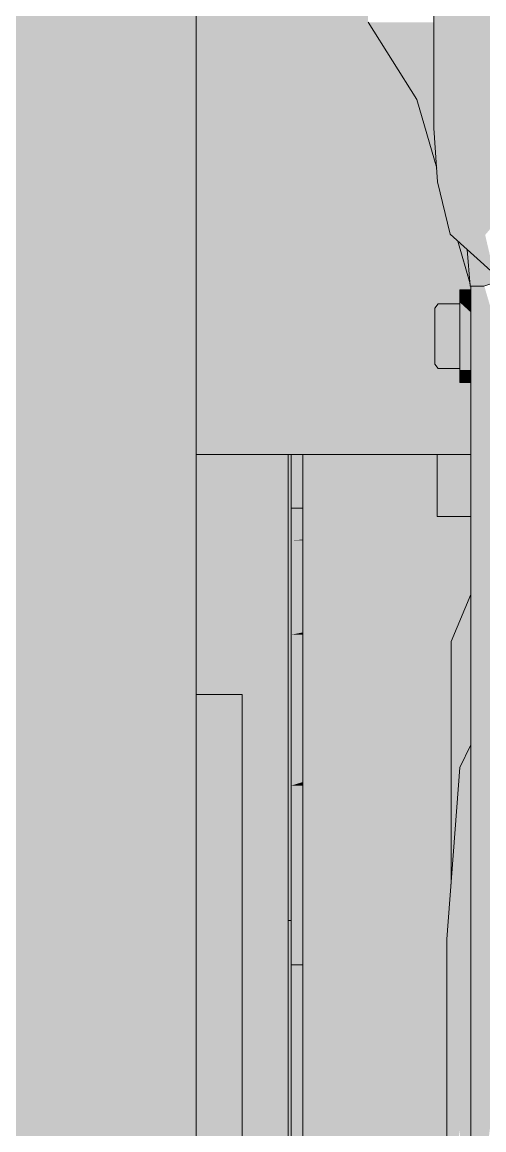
# Model space of a CAD drawing. Header units: millimetres. Extents: x 365175 to 2667127, y -330297 to -162108.
# Drawn here: x 1650483.9 to 1650655.2, y -326600.2 to -326189 of the extents above; entities that cross this region are included whole.
import ezdxf

# ---------------------------------------------------------------- set-up
doc = ezdxf.new("R2010")
doc.units = ezdxf.units.MM
doc.header["$MEASUREMENT"] = 0
doc.layers.add('Cars', color=7, linetype='Continuous')
doc.layers.add('TopoAlt', color=7, linetype='Continuous')

# ---------------------------------------------------------------- blocks, each defined once
blk = doc.blocks.new('Élément de coupe_26_1', base_point=(1275690.65, -327096.82))
at = {"layer": 'TopoAlt', "linetype": 'Continuous', "lineweight": 0, "true_color": 0x000000}
for points in [[(1647544.76, -325246.82), (1647544.76, -327196.82), (1647548.13, -327196.82), (1647548.13, -327146.82), (1649535.75, -327146.82), (1649535.75, -327096.82), (1650635.12, -327096.82), (1650620.62, -327079.82), (1650620.62, -327021.46), (1650588.05, -327021.46), (1650588.05, -326811.45), (1650582.65, -326811.45), (1650582.65, -326915.46), (1650548.52, -326915.46), (1650548.52, -325740.62), (1650528.94, -325737.51), (1650505, -325726.73), (1650495.39, -325702.79), (1650495.39, -325669.64), (1650502.64, -325642.83), (1650506.78, -325637.07), (1650538.09, -325621.73), (1650548.52, -325620.33), (1650548.52, -325590.33), (1650525.22, -325578.17), (1650523.64, -325573.38), (1650515.68, -325545.35), (1650522.4, -325411.08), (1650531.42, -325383.96), (1650535.35, -325377.42), (1650548.52, -325367.9), (1650548.52, -325246.82)], [(1650582.65, -326349.46), (1650582.65, -326522.46), (1650583.78, -326522.46), (1650583.78, -326369.46), (1650588.05, -326369.46), (1650588.05, -326349.46)]]:
    blk.add_hatch(color=18, dxfattribs=at).paths.add_polyline_path(points)
blk = doc.blocks.new('Élément de coupe_76_1', base_point=(1275690.65, -327096.82))
at = {"layer": 'Cars', "linetype": 'Continuous', "lineweight": 0, "true_color": 0x000000}
for points in [[(1650548.52, -326349.46), (1650636.31, -326238.22), (1650630.41, -326217.76), (1650612.26, -326189.01), (1650605.84, -325907.86), (1650612.45, -325894.37), (1650612.86, -325839.75), (1650607.08, -325837.88), (1650589.24, -325823.02), (1650579.2, -325803.01), (1650576.05, -325780.85), (1650577.49, -325745.22), (1650548.52, -325740.62)], [(1650548.52, -326349.46), (1650636.31, -326238.22), (1650630.41, -326217.76), (1650612.26, -326189.01), (1650605.84, -325907.86), (1650612.45, -325894.37), (1650612.86, -325839.75), (1650607.08, -325837.88), (1650589.24, -325823.02), (1650579.2, -325803.01), (1650576.05, -325780.85), (1650577.49, -325745.22), (1650548.52, -325740.62)], [(1650648.58, -326124.39), (1650636.7, -326124.35), (1650636.74, -326228.36)], [(1650648.58, -326124.39), (1650636.7, -326124.35), (1650636.74, -326228.36)], [(1650648.58, -326124.39), (1650636.74, -326228.36), (1650648.76, -326228.41)], [(1650648.58, -326124.39), (1650636.74, -326228.36), (1650648.76, -326228.41)], [(1650669.62, -326124.41), (1650648.58, -326124.39), (1650648.76, -326228.41)], [(1650669.62, -326124.41), (1650648.58, -326124.39), (1650648.76, -326228.41)], [(1650670.37, -326228.43), (1650669.62, -326124.41), (1650648.76, -326228.41)], [(1650670.37, -326228.43), (1650669.62, -326124.41), (1650648.76, -326228.41)], [(1650612.26, -326189.01), (1650636.73, -326198.23), (1650636.72, -326189.01)], [(1650612.26, -326189.01), (1650636.73, -326198.23), (1650636.72, -326189.01)], [(1650612.26, -326189.01), (1650630.41, -326217.76), (1650636.73, -326208.81), (1650636.73, -326198.23)], [(1650612.26, -326189.01), (1650630.41, -326217.76), (1650636.73, -326208.81), (1650636.73, -326198.23)], [(1650630.41, -326217.76), (1650637.76, -326243.24), (1650636.74, -326228.36), (1650636.73, -326208.81)], [(1650630.41, -326217.76), (1650637.76, -326243.24), (1650636.74, -326228.36), (1650636.73, -326208.81)], [(1650648.76, -326228.41), (1650636.74, -326228.36), (1650638.11, -326248.3)], [(1650648.76, -326228.41), (1650636.74, -326228.36), (1650638.11, -326248.3)], [(1650648.76, -326228.41), (1650638.11, -326248.3), (1650650.65, -326248.42)], [(1650648.76, -326228.41), (1650638.11, -326248.3), (1650650.65, -326248.42)], [(1650670.37, -326228.43), (1650648.76, -326228.41), (1650650.65, -326248.42)], [(1650670.37, -326228.43), (1650648.76, -326228.41), (1650650.65, -326248.42)], [(1650672.41, -326248.48), (1650670.37, -326228.43), (1650650.65, -326248.42)], [(1650672.41, -326248.48), (1650670.37, -326228.43), (1650650.65, -326248.42)], [(1650548.52, -326349.46), (1650650.37, -326349.46), (1650650.37, -326322.79), (1650646.39, -326322.79), (1650646.39, -326317.62), (1650638.29, -326317.62), (1650637.05, -326315.93), (1650637.05, -326295.2), (1650638.29, -326293.51), (1650646.39, -326293.51), (1650646.39, -326288.35), (1650650.37, -326288.35), (1650650.37, -326286.95), (1650650.2, -326286.95), (1650650.13, -326286.11), (1650645.55, -326270.25), (1650642.71, -326267.7), (1650638.11, -326248.3), (1650637.76, -326243.24), (1650636.31, -326238.22)], [(1650548.52, -326349.46), (1650650.37, -326349.46), (1650650.37, -326322.79), (1650646.39, -326322.79), (1650646.39, -326317.62), (1650638.29, -326317.62), (1650637.05, -326315.93), (1650637.05, -326295.2), (1650638.29, -326293.51), (1650646.39, -326293.51), (1650646.39, -326288.35), (1650650.37, -326288.35), (1650650.37, -326286.95), (1650650.2, -326286.95), (1650650.13, -326286.11), (1650645.55, -326270.25), (1650642.71, -326267.7), (1650638.11, -326248.3), (1650637.76, -326243.24), (1650636.31, -326238.22)], [(1650650.65, -326248.42), (1650638.11, -326248.3), (1650655.74, -326267.98)], [(1650650.65, -326248.42), (1650638.11, -326248.3), (1650655.74, -326267.98)], [(1650638.11, -326248.3), (1650642.71, -326267.7), (1650655.74, -326267.98)], [(1650638.11, -326248.3), (1650642.71, -326267.7), (1650655.74, -326267.98)], [(1650650.65, -326248.42), (1650655.74, -326267.98), (1650672.41, -326248.48)], [(1650650.65, -326248.42), (1650655.74, -326267.98), (1650672.41, -326248.48)], [(1650655.74, -326267.98), (1650642.71, -326267.7), (1650659.11, -326282.43)], [(1650655.74, -326267.98), (1650642.71, -326267.7), (1650659.11, -326282.43)], [(1650649.11, -326273.45), (1650645.55, -326270.25), (1650650.13, -326286.11)], [(1650649.11, -326273.45), (1650645.55, -326270.25), (1650650.13, -326286.11)], [(1650649.11, -326273.45), (1650650.2, -326286.95), (1650650.86, -326275.02)], [(1650649.11, -326273.45), (1650650.2, -326286.95), (1650650.86, -326275.02)], [(1650650.86, -326275.02), (1650650.2, -326286.95), (1650655.24, -326286.99), (1650655.23, -326278.94)], [(1650650.86, -326275.02), (1650650.2, -326286.95), (1650655.24, -326286.99), (1650655.23, -326278.94)], [(1650659.11, -326282.43), (1650655.23, -326278.94), (1650655.24, -326286.99), (1650664.83, -326283.83)], [(1650659.11, -326282.43), (1650655.23, -326278.94), (1650655.24, -326286.99), (1650664.83, -326283.83)], [(1650650.37, -326286.95), (1650650.37, -326298.67), (1650655.42, -326286.99), (1650655.24, -326286.99)], [(1650650.37, -326286.95), (1650650.37, -326298.67), (1650655.42, -326286.99), (1650655.24, -326286.99)], [(1650655.42, -326286.99), (1650650.37, -326298.67), (1650657.85, -326295.3)], [(1650655.42, -326286.99), (1650650.37, -326298.67), (1650657.85, -326295.3)], [(1650646.39, -326293.06), (1650650.37, -326293.06), (1650650.37, -326289.03), (1650646.39, -326288.35)], [(1650646.39, -326293.06), (1650650.37, -326293.06), (1650650.37, -326289.03), (1650646.39, -326288.35)], [(1650646.39, -326288.35), (1650650.37, -326289.03), (1650650.37, -326288.35)], [(1650646.39, -326288.35), (1650650.37, -326289.03), (1650650.37, -326288.35)], [(1650646.39, -326295.2), (1650646.39, -326293.51), (1650637.05, -326295.2)], [(1650646.39, -326295.2), (1650646.39, -326293.51), (1650637.05, -326295.2)], [(1650646.39, -326293.51), (1650638.29, -326293.51), (1650637.05, -326295.2)], [(1650646.39, -326293.51), (1650638.29, -326293.51), (1650637.05, -326295.2)], [(1650637.05, -326295.2), (1650637.05, -326315.93), (1650646.39, -326295.2)], [(1650637.05, -326295.2), (1650637.05, -326315.93), (1650646.39, -326295.2)], [(1650637.05, -326315.93), (1650646.39, -326315.93), (1650646.39, -326295.2)], [(1650637.05, -326315.93), (1650646.39, -326315.93), (1650646.39, -326295.2)], [(1650646.39, -326293.06), (1650650.37, -326296.7), (1650650.37, -326293.06)], [(1650646.39, -326293.06), (1650650.37, -326296.7), (1650650.37, -326293.06)], [(1650646.39, -326293.06), (1650646.39, -326318.07), (1650650.37, -326318.07), (1650650.37, -326315.09), (1650650.37, -326298.67), (1650650.37, -326296.7)], [(1650646.39, -326293.06), (1650646.39, -326318.07), (1650650.37, -326318.07), (1650650.37, -326315.09), (1650650.37, -326298.67), (1650650.37, -326296.7)], [(1650661.4, -326300.66), (1650657.85, -326295.3), (1650650.37, -326298.67)], [(1650661.4, -326300.66), (1650657.85, -326295.3), (1650650.37, -326298.67)], [(1650650.37, -326320.3), (1650662.57, -326304.65), (1650650.37, -326298.67)], [(1650650.37, -326320.3), (1650662.57, -326304.65), (1650650.37, -326298.67)], [(1650650.37, -326298.67), (1650662.57, -326304.65), (1650661.4, -326300.66)], [(1650650.37, -326298.67), (1650662.57, -326304.65), (1650661.4, -326300.66)], [(1650662.57, -326304.65), (1650650.37, -326320.3), (1650662.52, -326320.23)], [(1650662.57, -326304.65), (1650650.37, -326320.3), (1650662.52, -326320.23)], [(1650637.05, -326315.93), (1650646.39, -326317.62), (1650646.39, -326315.93)], [(1650637.05, -326315.93), (1650646.39, -326317.62), (1650646.39, -326315.93)], [(1650637.05, -326315.93), (1650638.29, -326317.62), (1650646.39, -326317.62)], [(1650637.05, -326315.93), (1650638.29, -326317.62), (1650646.39, -326317.62)], [(1650646.39, -326322.79), (1650650.37, -326322.79), (1650650.37, -326318.76), (1650646.39, -326318.07)], [(1650646.39, -326322.79), (1650650.37, -326322.79), (1650650.37, -326318.76), (1650646.39, -326318.07)], [(1650646.39, -326318.07), (1650650.37, -326318.76), (1650650.37, -326318.07)], [(1650646.39, -326318.07), (1650650.37, -326318.76), (1650650.37, -326318.07)], [(1650659.62, -326333.02), (1650662.52, -326320.23), (1650650.37, -326320.3)], [(1650659.62, -326333.02), (1650662.52, -326320.23), (1650650.37, -326320.3)], [(1650650.37, -326367.28), (1650659.62, -326333.02), (1650650.37, -326320.3)], [(1650650.37, -326367.28), (1650659.62, -326333.02), (1650650.37, -326320.3)], [(1650650.37, -326422.08), (1650659.62, -326333.02), (1650650.37, -326367.28)], [(1650650.37, -326422.08), (1650659.62, -326333.02), (1650650.37, -326367.28)], [(1650659.62, -326333.02), (1650650.37, -326422.08), (1650665.11, -326386.82), (1650668.65, -326360.7), (1650684.35, -326338.18)], [(1650659.62, -326333.02), (1650650.37, -326422.08), (1650665.11, -326386.82), (1650668.65, -326360.7), (1650684.35, -326338.18)], [(1650565.59, -326438.55), (1650548.52, -326349.46), (1650548.52, -326438.55)], [(1650565.59, -326438.55), (1650548.52, -326349.46), (1650548.52, -326438.55)], [(1650565.59, -326438.55), (1650548.52, -326349.46), (1650548.52, -326438.55)], [(1650565.59, -326438.55), (1650582.65, -326349.46), (1650548.52, -326349.46)], [(1650565.59, -326438.55), (1650582.65, -326349.46), (1650548.52, -326349.46)], [(1650565.59, -326438.55), (1650582.65, -326349.46), (1650548.52, -326349.46)], [(1650582.65, -326568.55), (1650582.65, -326349.46), (1650565.59, -326438.55)], [(1650582.65, -326568.55), (1650582.65, -326349.46), (1650565.59, -326438.55)], [(1650582.65, -326568.55), (1650582.65, -326349.46), (1650565.59, -326438.55)], [(1650637.94, -326349.46), (1650588.05, -326349.46), (1650588.05, -326915.46), (1650641.5, -326892.67), (1650641.5, -326862.65), (1650640.9, -326862.03), (1650632.94, -326859.78), (1650624.98, -326851.41), (1650620.53, -326856.89), (1650611.76, -326853.27), (1650611.76, -326616.25), (1650620.53, -326612.63), (1650624.98, -326618.11), (1650632.94, -326609.74), (1650640.9, -326607.49), (1650641.5, -326606.87), (1650641.5, -326529.43), (1650643.07, -326509.01), (1650643.07, -326418.91), (1650650.37, -326401.52), (1650650.37, -326372.46), (1650637.94, -326372.46)], [(1650637.94, -326349.46), (1650588.05, -326349.46), (1650588.05, -326915.46), (1650641.5, -326892.67), (1650641.5, -326862.65), (1650640.9, -326862.03), (1650632.94, -326859.78), (1650624.98, -326851.41), (1650620.53, -326856.89), (1650611.76, -326853.27), (1650611.76, -326616.25), (1650620.53, -326612.63), (1650624.98, -326618.11), (1650632.94, -326609.74), (1650640.9, -326607.49), (1650641.5, -326606.87), (1650641.5, -326529.43), (1650643.07, -326509.01), (1650643.07, -326418.91), (1650650.37, -326401.52), (1650650.37, -326372.46), (1650637.94, -326372.46)], [(1650637.94, -326372.46), (1650650.37, -326372.23), (1650650.37, -326349.46), (1650637.94, -326349.46)], [(1650637.94, -326372.46), (1650650.37, -326372.23), (1650650.37, -326349.46), (1650637.94, -326349.46)], [(1650588.05, -326369.46), (1650583.78, -326369.46), (1650583.78, -326381.37), (1650588.05, -326381.09)], [(1650588.05, -326369.46), (1650583.78, -326369.46), (1650583.78, -326381.37), (1650588.05, -326381.09)], [(1650637.94, -326372.46), (1650650.37, -326372.46), (1650650.37, -326372.23)], [(1650637.94, -326372.46), (1650650.37, -326372.46), (1650650.37, -326372.23)], [(1650583.78, -326381.37), (1650588.05, -326381.37), (1650588.05, -326381.09)], [(1650583.78, -326381.37), (1650588.05, -326381.37), (1650588.05, -326381.09)], [(1650588.05, -326381.37), (1650583.78, -326381.37), (1650583.78, -326416.38), (1650588.05, -326415.56)], [(1650588.05, -326381.37), (1650583.78, -326381.37), (1650583.78, -326416.38), (1650588.05, -326415.56)], [(1650650.37, -326422.08), (1650650.37, -326479.58), (1650664.92, -326420.85), (1650664.92, -326388.18), (1650665.11, -326386.82)], [(1650650.37, -326422.08), (1650650.37, -326479.58), (1650664.92, -326420.85), (1650664.92, -326388.18), (1650665.11, -326386.82)], [(1650643.07, -326425.26), (1650650.37, -326405.38), (1650650.37, -326401.52), (1650643.07, -326418.91)], [(1650643.07, -326425.26), (1650650.37, -326405.38), (1650650.37, -326401.52), (1650643.07, -326418.91)], [(1650650.37, -326405.38), (1650643.07, -326425.26), (1650650.37, -326408.19), (1650650.37, -326405.84)], [(1650650.37, -326405.38), (1650643.07, -326425.26), (1650650.37, -326408.19), (1650650.37, -326405.84)], [(1650643.07, -326425.26), (1650643.07, -326433.69), (1650650.37, -326413.31), (1650650.37, -326411.11), (1650650.37, -326408.19)], [(1650643.07, -326425.26), (1650643.07, -326433.69), (1650650.37, -326413.31), (1650650.37, -326411.11), (1650650.37, -326408.19)], [(1650643.07, -326433.69), (1650650.37, -326417.24), (1650650.37, -326413.31)], [(1650643.07, -326433.69), (1650650.37, -326417.24), (1650650.37, -326413.31)], [(1650583.78, -326416.38), (1650588.05, -326416.38), (1650588.05, -326415.56)], [(1650583.78, -326416.38), (1650588.05, -326416.38), (1650588.05, -326415.56)], [(1650583.78, -326472.42), (1650588.05, -326471.1), (1650588.05, -326416.38), (1650583.78, -326416.38)], [(1650583.78, -326472.42), (1650588.05, -326471.1), (1650588.05, -326416.38), (1650583.78, -326416.38)], [(1650643.07, -326433.69), (1650643.07, -326441.51), (1650650.37, -326421.99), (1650650.37, -326417.24)], [(1650643.07, -326433.69), (1650643.07, -326441.51), (1650650.37, -326421.99), (1650650.37, -326417.24)], [(1650643.07, -326441.51), (1650650.37, -326425.17), (1650650.37, -326422.08), (1650650.37, -326421.99)], [(1650643.07, -326441.51), (1650650.37, -326425.17), (1650650.37, -326422.08), (1650650.37, -326421.99)], [(1650650.37, -326479.58), (1650664.92, -326514.01), (1650664.92, -326466.75), (1650664.92, -326420.85)], [(1650650.37, -326479.58), (1650664.92, -326514.01), (1650664.92, -326466.75), (1650664.92, -326420.85)], [(1650643.07, -326441.51), (1650650.37, -326442.17), (1650650.37, -326425.17)], [(1650643.07, -326441.51), (1650650.37, -326442.17), (1650650.37, -326425.17)], [(1650548.52, -326915.46), (1650565.59, -326438.55), (1650548.52, -326438.55)], [(1650548.52, -326915.46), (1650565.59, -326438.55), (1650548.52, -326438.55)], [(1650548.52, -326915.46), (1650565.59, -326438.55), (1650548.52, -326438.55)], [(1650565.59, -326915.46), (1650565.59, -326438.55), (1650548.52, -326915.46)], [(1650565.59, -326915.46), (1650565.59, -326438.55), (1650548.52, -326915.46)], [(1650565.59, -326915.46), (1650565.59, -326438.55), (1650548.52, -326915.46)], [(1650565.59, -326568.55), (1650582.65, -326568.55), (1650565.59, -326438.55)], [(1650565.59, -326568.55), (1650582.65, -326568.55), (1650565.59, -326438.55)], [(1650565.59, -326568.55), (1650582.65, -326568.55), (1650565.59, -326438.55)], [(1650643.07, -326479.88), (1650645.7, -326474.69), (1650646.4, -326465.66), (1650650.37, -326457.24), (1650650.37, -326442.17), (1650643.07, -326441.51)], [(1650643.07, -326479.88), (1650645.7, -326474.69), (1650646.4, -326465.66), (1650650.37, -326457.24), (1650650.37, -326442.17), (1650643.07, -326441.51)], [(1650646.4, -326471.54), (1650650.37, -326461.51), (1650650.37, -326457.24), (1650646.4, -326465.66)], [(1650646.4, -326471.54), (1650650.37, -326461.51), (1650650.37, -326457.24), (1650646.4, -326465.66)], [(1650646.4, -326471.54), (1650650.37, -326463.3), (1650650.37, -326461.51)], [(1650646.4, -326471.54), (1650650.37, -326463.3), (1650650.37, -326461.51)], [(1650646.4, -326488.93), (1650650.37, -326475.93), (1650650.37, -326463.3), (1650646.4, -326471.54)], [(1650646.4, -326488.93), (1650650.37, -326475.93), (1650650.37, -326463.3), (1650646.4, -326471.54)], [(1650641.5, -326533.92), (1650646.4, -326465.66), (1650641.5, -326529.43)], [(1650641.5, -326533.92), (1650646.4, -326465.66), (1650641.5, -326529.43)], [(1650646.4, -326471.54), (1650646.4, -326465.66), (1650641.5, -326533.92)], [(1650646.4, -326471.54), (1650646.4, -326465.66), (1650641.5, -326533.92)], [(1650583.78, -326472.42), (1650588.05, -326472.42), (1650588.05, -326471.1)], [(1650583.78, -326472.42), (1650588.05, -326472.42), (1650588.05, -326471.1)], [(1650646.4, -326488.93), (1650646.4, -326471.54), (1650641.5, -326547.18)], [(1650646.4, -326488.93), (1650646.4, -326471.54), (1650641.5, -326547.18)], [(1650646.4, -326471.54), (1650641.5, -326533.92), (1650641.5, -326547.18)], [(1650646.4, -326471.54), (1650641.5, -326533.92), (1650641.5, -326547.18)], [(1650583.78, -326538.96), (1650588.05, -326538.96), (1650588.05, -326519.46), (1650588.05, -326472.42), (1650583.78, -326472.42)], [(1650583.78, -326538.96), (1650588.05, -326538.96), (1650588.05, -326519.46), (1650588.05, -326472.42), (1650583.78, -326472.42)], [(1650645.7, -326474.69), (1650643.07, -326479.88), (1650645.12, -326482.27)], [(1650645.7, -326474.69), (1650643.07, -326479.88), (1650645.12, -326482.27)], [(1650650.37, -326475.93), (1650646.4, -326488.93), (1650650.37, -326481.23), (1650650.37, -326479.58)], [(1650650.37, -326475.93), (1650646.4, -326488.93), (1650650.37, -326481.23), (1650650.37, -326479.58)], [(1650643.07, -326479.88), (1650643.07, -326509.01), (1650645.12, -326482.27)], [(1650643.07, -326479.88), (1650643.07, -326509.01), (1650645.12, -326482.27)], [(1650650.37, -326479.58), (1650650.37, -326540.73), (1650661.56, -326569.07)], [(1650650.37, -326479.58), (1650650.37, -326540.73), (1650661.56, -326569.07)], [(1650650.37, -326479.58), (1650661.56, -326569.07), (1650664.91, -326567.5), (1650664.92, -326514.01)], [(1650650.37, -326479.58), (1650661.56, -326569.07), (1650664.91, -326567.5), (1650664.92, -326514.01)], [(1650646.4, -326517.05), (1650650.37, -326501.66), (1650650.37, -326486.66), (1650650.37, -326481.23), (1650646.4, -326488.93)], [(1650646.4, -326517.05), (1650650.37, -326501.66), (1650650.37, -326486.66), (1650650.37, -326481.23), (1650646.4, -326488.93)], [(1650646.4, -326517.05), (1650646.4, -326488.93), (1650641.5, -326568.64)], [(1650646.4, -326517.05), (1650646.4, -326488.93), (1650641.5, -326568.64)], [(1650641.5, -326568.64), (1650646.4, -326488.93), (1650641.5, -326547.18)], [(1650641.5, -326568.64), (1650646.4, -326488.93), (1650641.5, -326547.18)], [(1650646.4, -326517.05), (1650650.37, -326510.24), (1650650.37, -326501.66)], [(1650646.4, -326517.05), (1650650.37, -326510.24), (1650650.37, -326501.66)], [(1650646.4, -326517.05), (1650646.4, -326554.7), (1650650.37, -326537.59), (1650650.37, -326510.24)], [(1650646.4, -326517.05), (1650646.4, -326554.7), (1650650.37, -326537.59), (1650650.37, -326510.24)], [(1650646.4, -326554.7), (1650646.4, -326517.05), (1650641.5, -326597.37)], [(1650646.4, -326554.7), (1650646.4, -326517.05), (1650641.5, -326597.37)], [(1650641.5, -326597.37), (1650646.4, -326517.05), (1650641.5, -326568.64)], [(1650641.5, -326597.37), (1650646.4, -326517.05), (1650641.5, -326568.64)], [(1650582.65, -326538.93), (1650583.78, -326544.77), (1650583.78, -326538.96), (1650583.78, -326522.46), (1650582.65, -326522.46)], [(1650582.65, -326538.93), (1650583.78, -326544.77), (1650583.78, -326538.96), (1650583.78, -326522.46), (1650582.65, -326522.46)], [(1650646.4, -326554.7), (1650650.37, -326549.06), (1650650.37, -326543.24), (1650650.37, -326537.59)], [(1650646.4, -326554.7), (1650650.37, -326549.06), (1650650.37, -326543.24), (1650650.37, -326537.59)], [(1650582.65, -326538.93), (1650582.65, -326556.54), (1650583.78, -326568.63), (1650583.78, -326544.77)], [(1650582.65, -326538.93), (1650582.65, -326556.54), (1650583.78, -326568.63), (1650583.78, -326544.77)], [(1650583.78, -326728.46), (1650588.05, -326724.01), (1650588.05, -326696.77), (1650588.05, -326538.96), (1650583.78, -326538.96)], [(1650583.78, -326728.46), (1650588.05, -326724.01), (1650588.05, -326696.77), (1650588.05, -326538.96), (1650583.78, -326538.96)], [(1650650.37, -326540.73), (1650650.37, -326588.02), (1650661.56, -326569.07)], [(1650650.37, -326540.73), (1650650.37, -326588.02), (1650661.56, -326569.07)], [(1650646.4, -326554.7), (1650646.4, -326600.21), (1650650.37, -326582.12), (1650650.37, -326549.06)], [(1650646.4, -326554.7), (1650646.4, -326600.21), (1650650.37, -326582.12), (1650650.37, -326549.06)], [(1650582.65, -326808.91), (1650588.05, -326804.59), (1650588.05, -326728.46), (1650583.78, -326728.46), (1650583.78, -326568.63), (1650582.65, -326556.54)], [(1650582.65, -326808.91), (1650588.05, -326804.59), (1650588.05, -326728.46), (1650583.78, -326728.46), (1650583.78, -326568.63), (1650582.65, -326556.54)], [(1650641.5, -326632.09), (1650646.4, -326554.7), (1650641.5, -326597.37)], [(1650641.5, -326632.09), (1650646.4, -326554.7), (1650641.5, -326597.37)], [(1650646.4, -326600.21), (1650646.4, -326554.7), (1650641.5, -326632.09)], [(1650646.4, -326600.21), (1650646.4, -326554.7), (1650641.5, -326632.09)], [(1650582.65, -326785.46), (1650565.59, -326568.55), (1650565.59, -326785.46)], [(1650582.65, -326785.46), (1650565.59, -326568.55), (1650565.59, -326785.46)], [(1650582.65, -326785.46), (1650565.59, -326568.55), (1650565.59, -326785.46)], [(1650565.59, -326568.55), (1650582.65, -326785.46), (1650582.65, -326568.55)], [(1650565.59, -326568.55), (1650582.65, -326785.46), (1650582.65, -326568.55)], [(1650565.59, -326568.55), (1650582.65, -326785.46), (1650582.65, -326568.55)], [(1650650.37, -326588.02), (1650661.22, -326573.39), (1650661.56, -326569.07)], [(1650650.37, -326588.02), (1650661.22, -326573.39), (1650661.56, -326569.07)], [(1650650.37, -326588.02), (1650659.18, -326585.61), (1650661.22, -326573.39)], [(1650650.37, -326588.02), (1650659.18, -326585.61), (1650661.22, -326573.39)], [(1650646.4, -326600.21), (1650650.37, -326596), (1650650.37, -326582.12)], [(1650646.4, -326600.21), (1650650.37, -326596), (1650650.37, -326582.12)], [(1650650.37, -326588.02), (1650658.8, -326589.89), (1650659.18, -326585.61)], [(1650650.37, -326588.02), (1650658.8, -326589.89), (1650659.18, -326585.61)], [(1650650.37, -326588.02), (1650650.37, -326654.59), (1650658.8, -326589.89)], [(1650650.37, -326588.02), (1650650.37, -326654.59), (1650658.8, -326589.89)], [(1650646.4, -326600.21), (1650646.4, -326651.6), (1650650.37, -326633.33), (1650650.37, -326596)], [(1650646.4, -326600.21), (1650646.4, -326651.6), (1650650.37, -326633.33), (1650650.37, -326596)]]:
    blk.add_hatch(color=18, dxfattribs=at).paths.add_polyline_path(points)
at = {"layer": 'Cars', "color": 7, "linetype": 'Continuous', "lineweight": 13}
for p, q in [((1650548.52, -325740.62), (1650548.52, -326349.46)), ((1650636.74, -326228.36), (1650636.7, -326124.35)), ((1650630.41, -326217.76), (1650612.26, -326189.01)), ((1650637.76, -326243.24), (1650630.41, -326217.76)), ((1650638.11, -326248.3), (1650636.74, -326228.36)), ((1650642.71, -326267.7), (1650638.11, -326248.3)), ((1650659.11, -326282.43), (1650642.71, -326267.7)), ((1650650.13, -326286.11), (1650645.55, -326270.25)), ((1650650.2, -326286.95), (1650649.11, -326273.45)), ((1650655.24, -326286.99), (1650650.2, -326286.95)), ((1650650.37, -326286.95), (1650650.37, -326298.67)), ((1650664.83, -326283.83), (1650655.24, -326286.99)), ((1650646.39, -326293.06), (1650646.39, -326288.35)), ((1650650.37, -326288.35), (1650646.39, -326288.35)), ((1650638.29, -326293.51), (1650637.05, -326295.2)), ((1650637.05, -326295.2), (1650637.05, -326315.93)), ((1650638.29, -326293.51), (1650646.39, -326293.51)), ((1650646.39, -326318.07), (1650646.39, -326293.06)), ((1650650.37, -326298.67), (1650650.37, -326320.3)), ((1650637.05, -326315.93), (1650638.29, -326317.62)), ((1650646.39, -326317.62), (1650638.29, -326317.62)), ((1650646.39, -326322.79), (1650646.39, -326318.07)), ((1650646.39, -326322.79), (1650650.37, -326322.79)), ((1650650.37, -326320.3), (1650650.37, -326367.28)), ((1650548.52, -326349.46), (1650548.52, -326438.55)), ((1650548.52, -326349.46), (1650588.26, -326349.46)), ((1650582.65, -326349.46), (1650582.65, -326568.55)), ((1650583.78, -326349.46), (1650583.78, -326355.06)), ((1650588.05, -326915.46), (1650588.05, -326349.46)), ((1650588.26, -326349.46), (1650650.37, -326349.46)), ((1650637.94, -326349.46), (1650637.94, -326372.46)), ((1650583.78, -326355.06), (1650583.78, -326371.75)), ((1650650.37, -326367.28), (1650650.37, -326422.08)), ((1650583.78, -326369.46), (1650588.05, -326369.46)), ((1650583.78, -326371.75), (1650583.78, -326399.18)), ((1650637.94, -326372.46), (1650650.37, -326372.46)), ((1650583.78, -326399.18), (1650583.78, -326436.75)), ((1650650.37, -326401.52), (1650643.07, -326418.91)), ((1650643.07, -326425.26), (1650643.07, -326418.91)), ((1650650.37, -326422.08), (1650650.37, -326479.58)), ((1650643.07, -326433.69), (1650643.07, -326425.26)), ((1650643.07, -326433.69), (1650643.07, -326441.51)), ((1650548.52, -326438.55), (1650548.52, -326915.46)), ((1650548.52, -326438.55), (1650565.59, -326438.55)), ((1650565.59, -326915.46), (1650565.59, -326438.55)), ((1650583.78, -326436.75), (1650583.78, -326483.68)), ((1650643.07, -326479.88), (1650643.07, -326441.51)), ((1650650.37, -326457.24), (1650646.4, -326465.66)), ((1650641.5, -326529.43), (1650646.4, -326465.66)), ((1650643.07, -326509.01), (1650643.07, -326479.88)), ((1650650.37, -326479.58), (1650650.37, -326540.73)), ((1650583.78, -326483.68), (1650583.78, -326538.96)), ((1650583.78, -326522.46), (1650582.65, -326522.46)), ((1650641.5, -326529.43), (1650641.5, -326533.92)), ((1650641.5, -326533.92), (1650641.5, -326547.18)), ((1650583.78, -326538.96), (1650583.78, -326728.46)), ((1650583.78, -326538.96), (1650588.05, -326538.96)), ((1650650.37, -326540.73), (1650650.37, -326588.02)), ((1650641.5, -326547.18), (1650641.5, -326568.64)), ((1650582.65, -326568.55), (1650582.65, -326785.46)), ((1650641.5, -326568.64), (1650641.5, -326597.37)), ((1650650.37, -326654.59), (1650650.37, -326588.02)), ((1650641.5, -326597.37), (1650641.5, -326632.09))]:
    blk.add_line(p, q, dxfattribs=at)

msp = doc.modelspace()

# ---------------------------------------------------------------- block references
at = {"layer": 'Cars', "lineweight": 0}
msp.add_blockref('Élément de coupe_76_1', (1275690.645, -327096.824), dxfattribs=at)
at = {"layer": 'TopoAlt', "lineweight": 0}
msp.add_blockref('Élément de coupe_26_1', (1275690.645, -327096.824), dxfattribs=at)

doc.saveas('drawing.dxf')
